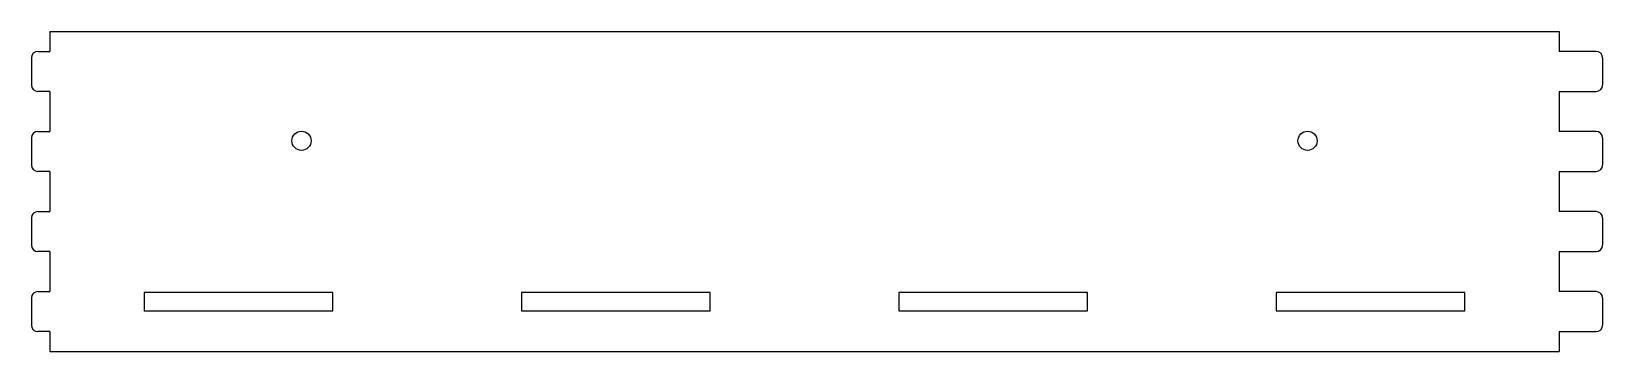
# Model space of a CAD drawing. Header units: millimetres. Extents: x 0 to 491, y 0 to 100.
import ezdxf

# ---------------------------------------------------------------- set-up
doc = ezdxf.new("R2010")
doc.units = ezdxf.units.MM
doc.layers.add('CutProfile', color=7, linetype='CONTINUOUS')

msp = doc.modelspace()

# ---------------------------------------------------------------- linework, layer by layer
at = {"layer": 'CutProfile'}
for p, q in [((5.8, 100), (477, 100)), ((5.8, 100), (5.8, 93.75)), ((477, 100), (477, 93.75)), ((2, 93.75), (5.8, 93.75)), ((488.6, 93.75), (477, 93.75)), ((0, 91.75), (0, 83.25)), ((490.6, 91.75), (490.6, 83.25)), ((5.8, 81.25), (2, 81.25)), ((5.8, 81.25), (5.8, 68.75)), ((477, 81.25), (477, 68.75)), ((477, 81.25), (488.6, 81.25)), ((2, 68.75), (5.8, 68.75)), ((488.6, 68.75), (477, 68.75)), ((0, 66.75), (0, 58.25)), ((490.6, 66.75), (490.6, 58.25)), ((5.8, 56.25), (2, 56.25)), ((5.8, 56.25), (5.8, 43.75)), ((477, 56.25), (477, 43.75)), ((477, 56.25), (488.6, 56.25)), ((0, 41.75), (0, 33.25)), ((2, 43.75), (5.8, 43.75)), ((488.6, 43.75), (477, 43.75)), ((490.6, 41.75), (490.6, 33.25)), ((5.8, 31.25), (2, 31.25)), ((5.8, 31.25), (5.8, 18.75)), ((477, 31.25), (477, 18.75)), ((477, 31.25), (488.6, 31.25)), ((0, 16.75), (0, 8.25)), ((2, 18.75), (5.8, 18.75)), ((94.15, 18.5), (35.25, 18.5)), ((35.25, 18.5), (35.25, 12.7)), ((94.15, 12.7), (94.15, 18.5)), ((211.95, 18.5), (153.05, 18.5)), ((153.05, 18.5), (153.05, 12.7)), ((211.95, 12.7), (211.95, 18.5)), ((329.75, 18.5), (270.85, 18.5)), ((270.85, 18.5), (270.85, 12.7)), ((329.75, 12.7), (329.75, 18.5)), ((447.55, 18.5), (388.65, 18.5)), ((388.65, 18.5), (388.65, 12.7)), ((447.55, 12.7), (447.55, 18.5)), ((488.6, 18.75), (477, 18.75)), ((490.6, 16.75), (490.6, 8.25)), ((35.25, 12.7), (94.15, 12.7)), ((153.05, 12.7), (211.95, 12.7)), ((270.85, 12.7), (329.75, 12.7)), ((388.65, 12.7), (447.55, 12.7)), ((5.8, 6.25), (2, 6.25)), ((5.8, 6.25), (5.8, 0)), ((477, 6.25), (477, 0)), ((477, 6.25), (488.6, 6.25)), ((5.8, 0), (477, 0))]:
    msp.add_line(p, q, dxfattribs=at)
for centre in [(84.33, 65.85), (398.47, 65.85)]:
    msp.add_circle(centre, 3, dxfattribs=at)
for centre, start, end in [((2, 91.75), 90, 180), ((488.6, 91.75), 0, 90), ((2, 83.25), 180, -90), ((488.6, 83.25), -90, 0), ((2, 66.75), 90, 180), ((488.6, 66.75), 0, 90), ((2, 58.25), 180, -90), ((488.6, 58.25), -90, 0), ((2, 41.75), 90, 180), ((488.6, 41.75), 0, 90), ((2, 33.25), 180, -90), ((488.6, 33.25), -90, 0), ((2, 16.75), 90, 180), ((488.6, 16.75), 0, 90), ((2, 8.25), 180, -90), ((488.6, 8.25), -90, 0)]:
    msp.add_arc(centre, 2, start, end, dxfattribs=at)

doc.saveas('drawing.dxf')
